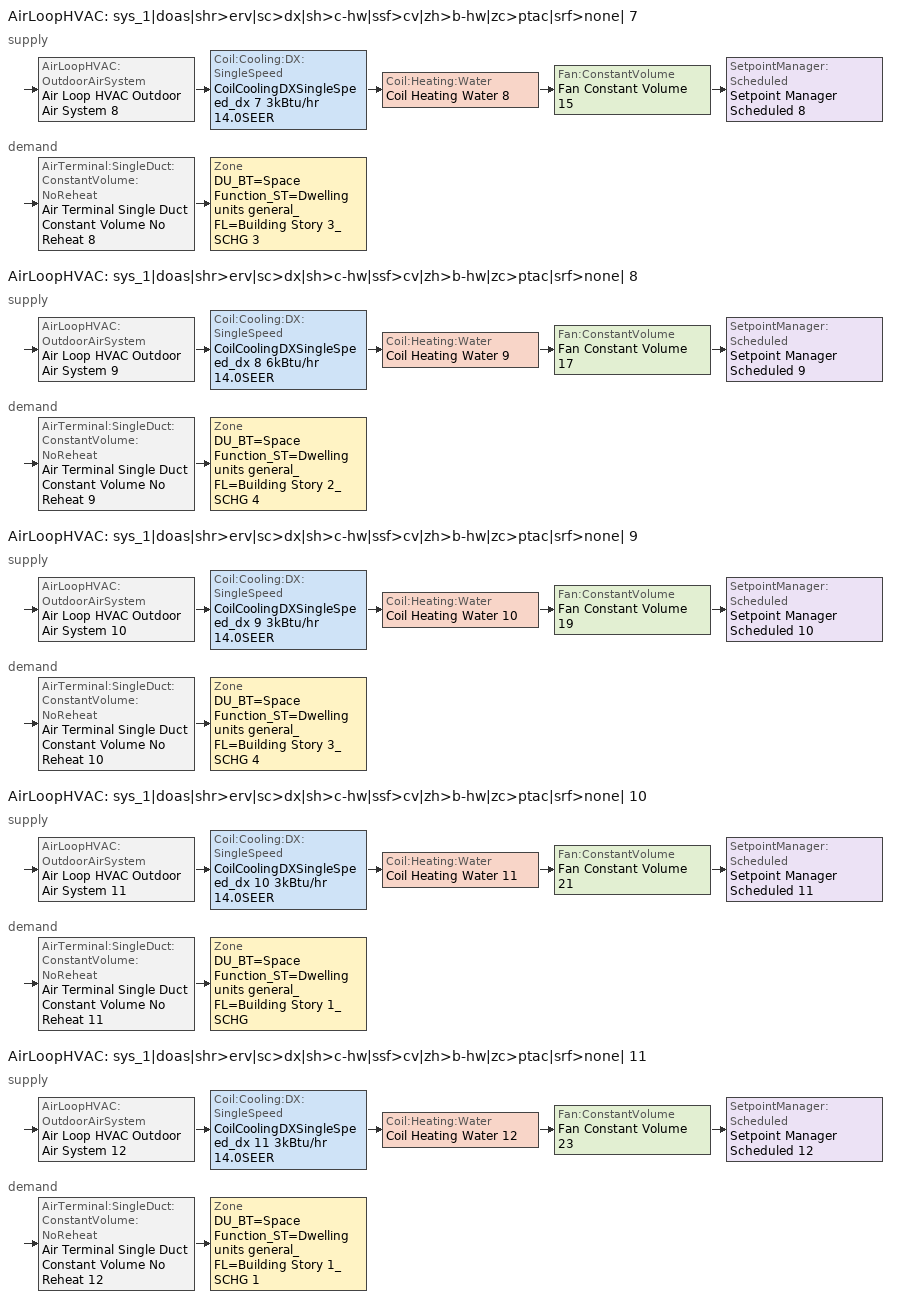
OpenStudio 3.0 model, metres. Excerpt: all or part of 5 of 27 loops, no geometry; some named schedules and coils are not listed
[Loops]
AirLoopHVAC 'sys_1|doas|shr>erv|sc>dx|sh>c-hw|ssf>cv|zh>b-hw|zc>ptac|srf>none| 7'
 supply: AirLoopHVAC:OutdoorAirSystem 'Air Loop HVAC Outdoor Air System 8' > Coil:Cooling:DX:SingleSpeed 'CoilCoolingDXSingleSpeed_dx 7 3kBtu/hr 14.0SEER' > Coil:Heating:Water 'Coil Heating Water 8' > Fan:ConstantVolume 'Fan Constant Volume 15' > SetpointManager:Scheduled 'Setpoint Manager Scheduled 8'
 demand: AirTerminal:SingleDuct:ConstantVolume:NoReheat 'Air Terminal Single Duct Constant Volume No Reheat 8' > Zone 'DU_BT=Space Function_ST=Dwelling units general_FL=Building Story 3_SCHG 3'
AirLoopHVAC 'sys_1|doas|shr>erv|sc>dx|sh>c-hw|ssf>cv|zh>b-hw|zc>ptac|srf>none| 8'
 supply: AirLoopHVAC:OutdoorAirSystem 'Air Loop HVAC Outdoor Air System 9' > Coil:Cooling:DX:SingleSpeed 'CoilCoolingDXSingleSpeed_dx 8 6kBtu/hr 14.0SEER' > Coil:Heating:Water 'Coil Heating Water 9' > Fan:ConstantVolume 'Fan Constant Volume 17' > SetpointManager:Scheduled 'Setpoint Manager Scheduled 9'
 demand: AirTerminal:SingleDuct:ConstantVolume:NoReheat 'Air Terminal Single Duct Constant Volume No Reheat 9' > Zone 'DU_BT=Space Function_ST=Dwelling units general_FL=Building Story 2_SCHG 4'
AirLoopHVAC 'sys_1|doas|shr>erv|sc>dx|sh>c-hw|ssf>cv|zh>b-hw|zc>ptac|srf>none| 9'
 supply: AirLoopHVAC:OutdoorAirSystem 'Air Loop HVAC Outdoor Air System 10' > Coil:Cooling:DX:SingleSpeed 'CoilCoolingDXSingleSpeed_dx 9 3kBtu/hr 14.0SEER' > Coil:Heating:Water 'Coil Heating Water 10' > Fan:ConstantVolume 'Fan Constant Volume 19' > SetpointManager:Scheduled 'Setpoint Manager Scheduled 10'
 demand: AirTerminal:SingleDuct:ConstantVolume:NoReheat 'Air Terminal Single Duct Constant Volume No Reheat 10' > Zone 'DU_BT=Space Function_ST=Dwelling units general_FL=Building Story 3_SCHG 4'
AirLoopHVAC 'sys_1|doas|shr>erv|sc>dx|sh>c-hw|ssf>cv|zh>b-hw|zc>ptac|srf>none| 10'
 supply: AirLoopHVAC:OutdoorAirSystem 'Air Loop HVAC Outdoor Air System 11' > Coil:Cooling:DX:SingleSpeed 'CoilCoolingDXSingleSpeed_dx 10 3kBtu/hr 14.0SEER' > Coil:Heating:Water 'Coil Heating Water 11' > Fan:ConstantVolume 'Fan Constant Volume 21' > SetpointManager:Scheduled 'Setpoint Manager Scheduled 11'
 demand: AirTerminal:SingleDuct:ConstantVolume:NoReheat 'Air Terminal Single Duct Constant Volume No Reheat 11' > Zone 'DU_BT=Space Function_ST=Dwelling units general_FL=Building Story 1_SCHG'
AirLoopHVAC 'sys_1|doas|shr>erv|sc>dx|sh>c-hw|ssf>cv|zh>b-hw|zc>ptac|srf>none| 11'
 supply: AirLoopHVAC:OutdoorAirSystem 'Air Loop HVAC Outdoor Air System 12' > Coil:Cooling:DX:SingleSpeed 'CoilCoolingDXSingleSpeed_dx 11 3kBtu/hr 14.0SEER' > Coil:Heating:Water 'Coil Heating Water 12' > Fan:ConstantVolume 'Fan Constant Volume 23' > SetpointManager:Scheduled 'Setpoint Manager Scheduled 12'
 demand: AirTerminal:SingleDuct:ConstantVolume:NoReheat 'Air Terminal Single Duct Constant Volume No Reheat 12' > Zone 'DU_BT=Space Function_ST=Dwelling units general_FL=Building Story 1_SCHG 1'
[Sizing:Zone] Zone Cooling Design Supply Air Temperature Input Method=SupplyAirTemperature; Zone Cooling Design Supply Air Temperature {C}=13; Zone Cooling Design Supply Air Temperature Difference {deltaC}=11.11; Zone Heating Design Supply Air Temperature Input Method=SupplyAirTemperature; Zone Heating Design Supply Air Temperature {C}=43; Zone Heating Design Supply Air Temperature Difference {deltaC}=11.11; Zone Cooling Design Supply Air Humidity Ratio {kg-H2O/kg-air}=0.0085; Zone Heating Design Supply Air Humidity Ratio {kg-H2O/kg-air}=0.008; Zone Heating Sizing Factor=1.3; Zone Cooling Sizing Factor=1.1; Cooling Design Air Flow Method=DesignDay; Heating Design Air Flow Method=DesignDay; Account for Dedicated Outdoor Air System=No; Dedicated Outdoor Air System Control Strategy=NeutralSupplyAir; Dedicated Outdoor Air Low Setpoint Temperature for Design {C}=autosize; Dedicated Outdoor Air High Setpoint Temperature for Design {C}=autosize
DU_BT=Space Function_ST=Dwelling units general_FL=Building Story 3_SCHG 3; DU_BT=Space Function_ST=Dwelling units general_FL=Building Story 2_SCHG 4; DU_BT=Space Function_ST=Dwelling units general_FL=Building Story 3_SCHG 4; DU_BT=Space Function_ST=Dwelling units general_FL=Building Story 1_SCHG; DU_BT=Space Function_ST=Dwelling units general_FL=Building Story 1_SCHG 1
[Zone equipment]
DU_BT=Space Function_ST=Dwelling units general_FL=Building Story 3_SCHG 3: DU_BT=Space Function_ST=Dwelling units general_FL=Building Story 3_SCHG 3 PTAC, Zone HVAC Baseboard Convective Water 8, Air Terminal Single Duct Constant Volume No Reheat 8
DU_BT=Space Function_ST=Dwelling units general_FL=Building Story 2_SCHG 4: DU_BT=Space Function_ST=Dwelling units general_FL=Building Story 2_SCHG 4 PTAC, Zone HVAC Baseboard Convective Water 9, Air Terminal Single Duct Constant Volume No Reheat 9
DU_BT=Space Function_ST=Dwelling units general_FL=Building Story 3_SCHG 4: DU_BT=Space Function_ST=Dwelling units general_FL=Building Story 3_SCHG 4 PTAC, Zone HVAC Baseboard Convective Water 10, Air Terminal Single Duct Constant Volume No Reheat 10
DU_BT=Space Function_ST=Dwelling units general_FL=Building Story 1_SCHG: DU_BT=Space Function_ST=Dwelling units general_FL=Building Story 1_SCHG PTAC, Zone HVAC Baseboard Convective Water 11, Air Terminal Single Duct Constant Volume No Reheat 11
DU_BT=Space Function_ST=Dwelling units general_FL=Building Story 1_SCHG 1: DU_BT=Space Function_ST=Dwelling units general_FL=Building Story 1_SCHG 1 PTAC, Zone HVAC Baseboard Convective Water 12, Air Terminal Single Duct Constant Volume No Reheat 12
[AirLoopHVAC] Design Supply Air Flow Rate {m3/s}=AutoSize
Name | Availability Schedule
sys_1|doas|shr>erv|sc>dx|sh>c-hw|ssf>cv|zh>b-hw|zc>ptac|srf>none| 7 | sys_1|doas|shr>none|sc>dx|sh>c-hw|ssf>cv|zh>b-hw|zc>ptac|srf>none| 7 Occ Sch
sys_1|doas|shr>erv|sc>dx|sh>c-hw|ssf>cv|zh>b-hw|zc>ptac|srf>none| 8 | sys_1|doas|shr>none|sc>dx|sh>c-hw|ssf>cv|zh>b-hw|zc>ptac|srf>none| 8 Occ Sch
sys_1|doas|shr>erv|sc>dx|sh>c-hw|ssf>cv|zh>b-hw|zc>ptac|srf>none| 9 | sys_1|doas|shr>none|sc>dx|sh>c-hw|ssf>cv|zh>b-hw|zc>ptac|srf>none| 9 Occ Sch
sys_1|doas|shr>erv|sc>dx|sh>c-hw|ssf>cv|zh>b-hw|zc>ptac|srf>none| 10 | sys_1|doas|shr>none|sc>dx|sh>c-hw|ssf>cv|zh>b-hw|zc>ptac|srf>none| 10 Occ Sch
sys_1|doas|shr>erv|sc>dx|sh>c-hw|ssf>cv|zh>b-hw|zc>ptac|srf>none| 11 | sys_1|doas|shr>none|sc>dx|sh>c-hw|ssf>cv|zh>b-hw|zc>ptac|srf>none| 11 Occ Sch
[Sizing:System] Type of Load to Size On=VentilationRequirement; Design Outdoor Air Flow Rate {m3/s}=Autosize; Central Heating Maximum System Air Flow Ratio=1; Preheat Design Temperature {C}=7; Preheat Design Humidity Ratio {kg-H2O/kg-Air}=0.008; Precool Design Temperature {C}=13; Precool Design Humidity Ratio {kg-H2O/kg-Air}=0.008; Central Cooling Design Supply Air Temperature {C}=13; Central Heating Design Supply Air Temperature {C}=43; Sizing Option=NonCoincident; 100% Outdoor Air in Cooling=Yes; 100% Outdoor Air in Heating=Yes; Central Cooling Design Supply Air Humidity Ratio {kg-H2O/kg-Air}=0.0085; Central Heating Design Supply Air Humidity Ratio {kg-H2O/kg-Air}=0.008; Cooling Design Air Flow Method=DesignDay; Cooling Design Air Flow Rate {m3/s}=0; Heating Design Air Flow Method=DesignDay; Heating Design Air Flow Rate {m3/s}=0; System Outdoor Air Method=ZoneSum; Zone Maximum Outdoor Air Fraction=1; Cooling Supply Air Flow Rate Per Floor Area {m3/s-m2}=0.00996765; Cooling Fraction of Autosized Cooling Supply Air Flow Rate=1; Cooling Supply Air Flow Rate Per Unit Cooling Capacity {m3/s-W}=3.94755e-05; Heating Supply Air Flow Rate Per Floor Area {m3/s-m2}=0.00996765; Heating Fraction of Autosized Heating Supply Air Flow Rate=1; Heating Fraction of Autosized Cooling Supply Air Flow Rate=1; Heating Supply Air Flow Rate Per Unit Heating Capacity {m3/s-W}=3.15882e-05; Cooling Design Capacity Method=CoolingDesignCapacity; Cooling Design Capacity {W}=autosize; Cooling Design Capacity Per Floor Area {W/m2}=234.7; Fraction of Autosized Cooling Design Capacity=1; Heating Design Capacity Method=HeatingDesignCapacity; Heating Design Capacity {W}=autosize; Heating Design Capacity Per Floor Area {W/m2}=157; Fraction of Autosized Heating Design Capacity=1; Central Cooling Capacity Control Method=OnOff
sys_1|doas|shr>erv|sc>dx|sh>c-hw|ssf>cv|zh>b-hw|zc>ptac|srf>none| 7; sys_1|doas|shr>erv|sc>dx|sh>c-hw|ssf>cv|zh>b-hw|zc>ptac|srf>none| 8; sys_1|doas|shr>erv|sc>dx|sh>c-hw|ssf>cv|zh>b-hw|zc>ptac|srf>none| 9; sys_1|doas|shr>erv|sc>dx|sh>c-hw|ssf>cv|zh>b-hw|zc>ptac|srf>none| 10; sys_1|doas|shr>erv|sc>dx|sh>c-hw|ssf>cv|zh>b-hw|zc>ptac|srf>none| 11
[Fan:ConstantVolume] Availability Schedule=Always On Discrete; Fan Total Efficiency=0.39975; Pressure Rise {Pa}=640; Maximum Flow Rate {m3/s}=AutoSize; Motor Efficiency=0.615
Fan Constant Volume 15; Fan Constant Volume 16; Fan Constant Volume 17; Fan Constant Volume 18; Fan Constant Volume 19; Fan Constant Volume 20; Fan Constant Volume 21; Fan Constant Volume 22; Fan Constant Volume 23; Fan Constant Volume 24
[Coil:Cooling:DX:SingleSpeed] Availability Schedule=Always On Discrete; Rated Total Cooling Capacity {W}=autosize; Rated Sensible Heat Ratio=autosize; Rated Air Flow Rate {m3/s}=autosize; Rated Evaporator Fan Power Per Volume Flow Rate {W/(m3/s)}=773.3; Total Cooling Capacity Function of Temperature Curve=DXCOOL-NECB2011-REF-CAPFT; Total Cooling Capacity Function of Flow Fraction Curve=DXCOOL-NECB2011-REF-CAPFFLOW; Energy Input Ratio Function of Temperature Curve=DXCOOL-NECB2011-REF-COOLEIRFT; Energy Input Ratio Function of Flow Fraction Curve=DXCOOL-NECB2011-REF-COOLEIRFFLOW; Part Load Fraction Correlation Curve=DXCOOL-NECB2011-REF-COOLPLFFPLR; Minimum Outdoor Dry-Bulb Temperature for Compressor Operation {C}=-25; Condenser Type=AirCooled; Evaporative Condenser Effectiveness=0; Evaporative Condenser Air Flow Rate {m3/s}=Autosize; Evaporative Condenser Pump Rated Power Consumption {W}=Autosize; Crankcase Heater Capacity {W}=0; Maximum Outdoor Dry-Bulb Temperature for Crankcase Heater Operation {C}=0; Basin Heater Capacity {W/K}=0; Basin Heater Setpoint Temperature {C}=10
Name | Rated COP {W/W}
CoilCoolingDXSingleSpeed_dx 7 3kBtu/hr 14.0SEER; CoilCoolingDXSingleSpeed_dx 8 6kBtu/hr 14.0SEER; CoilCoolingDXSingleSpeed_dx 9 3kBtu/hr 14.0SEER; CoilCoolingDXSingleSpeed_dx 10 3kBtu/hr 14.0SEER; CoilCoolingDXSingleSpeed_dx 11 3kBtu/hr 14.0SEER | 4.11713
Coil Cooling DX Single Speed 8 13kBtu/hr 9.7EER | 3.35547
Coil Cooling DX Single Speed 9 7kBtu/hr 10.9EER | 3.77899
Coil Cooling DX Single Speed 10 22kBtu/hr 9.3EER | 3.23448
Coil Cooling DX Single Speed 11 11kBtu/hr 10.1EER | 3.50047
Coil Cooling DX Single Speed 12 11kBtu/hr 10.1EER | 3.48306
[Controller:OutdoorAir] Minimum Outdoor Air Flow Rate {m3/s}=autosize; Maximum Outdoor Air Flow Rate {m3/s}=Autosize; Economizer Control Type=NoEconomizer; Economizer Control Action Type=ModulateFlow; Economizer Maximum Limit Dry-Bulb Temperature {C}=28; Economizer Maximum Limit Enthalpy {J/kg}=64000; Economizer Minimum Limit Dry-Bulb Temperature {C}=-100; Lockout Type=NoLockout; Minimum Limit Type=FixedMinimum; High Humidity Control=No; Heat Recovery Bypass Control Type=BypassWhenWithinEconomizerLimits
Name | Minimum Outdoor Air Schedule | Controller Mechanical Ventilation
Controller Outdoor Air 8 | sys_1|doas|shr>none|sc>dx|sh>c-hw|ssf>cv|zh>b-hw|zc>ptac|srf>none| 7 Occ Sch | Controller Mechanical Ventilation 8
Controller Outdoor Air 9 | sys_1|doas|shr>none|sc>dx|sh>c-hw|ssf>cv|zh>b-hw|zc>ptac|srf>none| 8 Occ Sch | Controller Mechanical Ventilation 9
Controller Outdoor Air 10 | sys_1|doas|shr>none|sc>dx|sh>c-hw|ssf>cv|zh>b-hw|zc>ptac|srf>none| 9 Occ Sch | Controller Mechanical Ventilation 10
Controller Outdoor Air 11 | sys_1|doas|shr>none|sc>dx|sh>c-hw|ssf>cv|zh>b-hw|zc>ptac|srf>none| 10 Occ Sch | Controller Mechanical Ventilation 11
Controller Outdoor Air 12 | sys_1|doas|shr>none|sc>dx|sh>c-hw|ssf>cv|zh>b-hw|zc>ptac|srf>none| 11 Occ Sch | Controller Mechanical Ventilation 12
[Controller:MechanicalVentilation] Availability Schedule=Always On Discrete; System Outdoor Air Method=ZoneSum
Controller Mechanical Ventilation 8; Controller Mechanical Ventilation 9; Controller Mechanical Ventilation 10; Controller Mechanical Ventilation 11; Controller Mechanical Ventilation 12
[AirLoopHVAC:OutdoorAirSystem]
Name | Controller
Air Loop HVAC Outdoor Air System 8 | Controller Outdoor Air 8
Air Loop HVAC Outdoor Air System 9 | Controller Outdoor Air 9
Air Loop HVAC Outdoor Air System 10 | Controller Outdoor Air 10
Air Loop HVAC Outdoor Air System 11 | Controller Outdoor Air 11
Air Loop HVAC Outdoor Air System 12 | Controller Outdoor Air 12
[SetpointManager:Scheduled] Control Variable=Temperature
Name | Schedule
Setpoint Manager Scheduled 8 | Makeup-Air Unit Supply Air Temp 7
Setpoint Manager Scheduled 9 | Makeup-Air Unit Supply Air Temp 8
Setpoint Manager Scheduled 10 | Makeup-Air Unit Supply Air Temp 9
Setpoint Manager Scheduled 11 | Makeup-Air Unit Supply Air Temp 10
Setpoint Manager Scheduled 12 | Makeup-Air Unit Supply Air Temp 11
[Coil:Heating:Electric] Availability Schedule=ON_OFF_ALWAYS_OFF
Coil Heating Electric 8; Coil Heating Electric 9; Coil Heating Electric 10; Coil Heating Electric 11; Coil Heating Electric 12
[ZoneHVAC:PackagedTerminalAirConditioner] Availability Schedule=Always On Discrete; Supply Air Flow Rate During Cooling Operation {m3/s}=Autosize; Supply Air Flow Rate During Heating Operation {m3/s}=Autosize; Supply Air Flow Rate When No Cooling or Heating is Needed {m3/s}=Autosize; Outdoor Air Flow Rate During Cooling Operation {m3/s}=1e-05; Outdoor Air Flow Rate During Heating Operation {m3/s}=1e-05; Outdoor Air Flow Rate When No Cooling or Heating is Needed {m3/s}=1e-05; Fan Placement=DrawThrough
Name | Supply Air Fan | Heating Coil | Cooling Coil
DU_BT=Space Function_ST=Dwelling units general_FL=Building Story 3_SCHG 3 PTAC | Fan Constant Volume 16 | Coil Heating Electric 8 | Coil Cooling DX Single Speed 8 13kBtu/hr 9.7EER
DU_BT=Space Function_ST=Dwelling units general_FL=Building Story 2_SCHG 4 PTAC | Fan Constant Volume 18 | Coil Heating Electric 9 | Coil Cooling DX Single Speed 9 7kBtu/hr 10.9EER
DU_BT=Space Function_ST=Dwelling units general_FL=Building Story 3_SCHG 4 PTAC | Fan Constant Volume 20 | Coil Heating Electric 10 | Coil Cooling DX Single Speed 10 22kBtu/hr 9.3EER
DU_BT=Space Function_ST=Dwelling units general_FL=Building Story 1_SCHG PTAC | Fan Constant Volume 22 | Coil Heating Electric 11 | Coil Cooling DX Single Speed 11 11kBtu/hr 10.1EER
DU_BT=Space Function_ST=Dwelling units general_FL=Building Story 1_SCHG 1 PTAC | Fan Constant Volume 24 | Coil Heating Electric 12 | Coil Cooling DX Single Speed 12 11kBtu/hr 10.1EER
[AirTerminal:SingleDuct:ConstantVolume:NoReheat] Availability Schedule=Always On Discrete; Maximum Air Flow Rate {m3/s}=AutoSize
Air Terminal Single Duct Constant Volume No Reheat 8; Air Terminal Single Duct Constant Volume No Reheat 9; Air Terminal Single Duct Constant Volume No Reheat 10; Air Terminal Single Duct Constant Volume No Reheat 11; Air Terminal Single Duct Constant Volume No Reheat 12
[Schedule:Constant]
Always On Discrete: Value=1
[Schedule:Ruleset]
Name | Default Day Schedule | Summer Design Day Schedule | Winter Design Day Schedule
ON_OFF_ALWAYS_OFF | Schedule Day 3
Makeup-Air Unit Supply Air Temp 7 | Makeup Air Unit Supply Air Temp Default 7
Makeup-Air Unit Supply Air Temp 8 | Makeup Air Unit Supply Air Temp Default 8
Makeup-Air Unit Supply Air Temp 9 | Makeup Air Unit Supply Air Temp Default 9
Makeup-Air Unit Supply Air Temp 10 | Makeup Air Unit Supply Air Temp Default 10
Makeup-Air Unit Supply Air Temp 11 | Makeup Air Unit Supply Air Temp Default 11
sys_1|doas|shr>none|sc>dx|sh>c-hw|ssf>cv|zh>b-hw|zc>ptac|srf>none| 10 Occ Sch | sys_1|doas|shr>none|sc>dx|sh>c-hw|ssf>cv|zh>b-hw|zc>ptac|srf>none| 10 Occ Sch Default | sys_1|doas|shr>none|sc>dx|sh>c-hw|ssf>cv|zh>b-hw|zc>ptac|srf>none| 10 Occ Sch Summer Design Day | sys_1|doas|shr>none|sc>dx|sh>c-hw|ssf>cv|zh>b-hw|zc>ptac|srf>none| 10 Occ Sch Winter Design Day
sys_1|doas|shr>none|sc>dx|sh>c-hw|ssf>cv|zh>b-hw|zc>ptac|srf>none| 11 Occ Sch | sys_1|doas|shr>none|sc>dx|sh>c-hw|ssf>cv|zh>b-hw|zc>ptac|srf>none| 11 Occ Sch Default | sys_1|doas|shr>none|sc>dx|sh>c-hw|ssf>cv|zh>b-hw|zc>ptac|srf>none| 11 Occ Sch Summer Design Day | sys_1|doas|shr>none|sc>dx|sh>c-hw|ssf>cv|zh>b-hw|zc>ptac|srf>none| 11 Occ Sch Winter Design Day
sys_1|doas|shr>none|sc>dx|sh>c-hw|ssf>cv|zh>b-hw|zc>ptac|srf>none| 7 Occ Sch | sys_1|doas|shr>none|sc>dx|sh>c-hw|ssf>cv|zh>b-hw|zc>ptac|srf>none| 7 Occ Sch Default | sys_1|doas|shr>none|sc>dx|sh>c-hw|ssf>cv|zh>b-hw|zc>ptac|srf>none| 7 Occ Sch Summer Design Day | sys_1|doas|shr>none|sc>dx|sh>c-hw|ssf>cv|zh>b-hw|zc>ptac|srf>none| 7 Occ Sch Winter Design Day
sys_1|doas|shr>none|sc>dx|sh>c-hw|ssf>cv|zh>b-hw|zc>ptac|srf>none| 8 Occ Sch | sys_1|doas|shr>none|sc>dx|sh>c-hw|ssf>cv|zh>b-hw|zc>ptac|srf>none| 8 Occ Sch Default | sys_1|doas|shr>none|sc>dx|sh>c-hw|ssf>cv|zh>b-hw|zc>ptac|srf>none| 8 Occ Sch Summer Design Day | sys_1|doas|shr>none|sc>dx|sh>c-hw|ssf>cv|zh>b-hw|zc>ptac|srf>none| 8 Occ Sch Winter Design Day
sys_1|doas|shr>none|sc>dx|sh>c-hw|ssf>cv|zh>b-hw|zc>ptac|srf>none| 9 Occ Sch | sys_1|doas|shr>none|sc>dx|sh>c-hw|ssf>cv|zh>b-hw|zc>ptac|srf>none| 9 Occ Sch Default | sys_1|doas|shr>none|sc>dx|sh>c-hw|ssf>cv|zh>b-hw|zc>ptac|srf>none| 9 Occ Sch Summer Design Day | sys_1|doas|shr>none|sc>dx|sh>c-hw|ssf>cv|zh>b-hw|zc>ptac|srf>none| 9 Occ Sch Winter Design Day
[Schedule:Day]
Schedule Day 3: 1, 0, 0, 2, 0, 0, 3, 0, 0, 4, 0, 0, 5, 0, 0, 6, 0, 0, 7, 0, 0, 8, 0, 0, 9, 0, 0, 10, 0, 0, 11, 0, 0, 12, 0, 0, 13, 0, 0, 14, 0, 0, 15, 0, 0, 16, 0, 0, 17, 0, 0, 18, 0, 0, 19, 0, 0, 20, 0, 0, 21, 0, 0, 22, 0, 0, 23, 0, 0, 24, 0, 0
Makeup Air Unit Supply Air Temp Default 7; Makeup Air Unit Supply Air Temp Default 8; Makeup Air Unit Supply Air Temp Default 9; Makeup Air Unit Supply Air Temp Default 10; Makeup Air Unit Supply Air Temp Default 11: 24, 0, 20
sys_1|doas|shr>none|sc>dx|sh>c-hw|ssf>cv|zh>b-hw|zc>ptac|srf>none| 10 Occ Sch Default; sys_1|doas|shr>none|sc>dx|sh>c-hw|ssf>cv|zh>b-hw|zc>ptac|srf>none| 10 Occ Sch Winter Design Day; sys_1|doas|shr>none|sc>dx|sh>c-hw|ssf>cv|zh>b-hw|zc>ptac|srf>none| 10 Occ Sch Summer Design Day; sys_1|doas|shr>none|sc>dx|sh>c-hw|ssf>cv|zh>b-hw|zc>ptac|srf>none| 11 Occ Sch Default; sys_1|doas|shr>none|sc>dx|sh>c-hw|ssf>cv|zh>b-hw|zc>ptac|srf>none| 11 Occ Sch Winter Design Day; sys_1|doas|shr>none|sc>dx|sh>c-hw|ssf>cv|zh>b-hw|zc>ptac|srf>none| 11 Occ Sch Summer Design Day; sys_1|doas|shr>none|sc>dx|sh>c-hw|ssf>cv|zh>b-hw|zc>ptac|srf>none| 7 Occ Sch Default; sys_1|doas|shr>none|sc>dx|sh>c-hw|ssf>cv|zh>b-hw|zc>ptac|srf>none| 7 Occ Sch Winter Design Day; sys_1|doas|shr>none|sc>dx|sh>c-hw|ssf>cv|zh>b-hw|zc>ptac|srf>none| 7 Occ Sch Summer Design Day; sys_1|doas|shr>none|sc>dx|sh>c-hw|ssf>cv|zh>b-hw|zc>ptac|srf>none| 8 Occ Sch Default; sys_1|doas|shr>none|sc>dx|sh>c-hw|ssf>cv|zh>b-hw|zc>ptac|srf>none| 8 Occ Sch Winter Design Day; sys_1|doas|shr>none|sc>dx|sh>c-hw|ssf>cv|zh>b-hw|zc>ptac|srf>none| 8 Occ Sch Summer Design Day; sys_1|doas|shr>none|sc>dx|sh>c-hw|ssf>cv|zh>b-hw|zc>ptac|srf>none| 9 Occ Sch Default; sys_1|doas|shr>none|sc>dx|sh>c-hw|ssf>cv|zh>b-hw|zc>ptac|srf>none| 9 Occ Sch Winter Design Day; sys_1|doas|shr>none|sc>dx|sh>c-hw|ssf>cv|zh>b-hw|zc>ptac|srf>none| 9 Occ Sch Summer Design Day: 24, 0, 1
[Schedule:Rule] Schedule Ruleset=ON_OFF_ALWAYS_OFF; Apply Sunday=No; Date Specification Type=DateRange; Start Month=1; Start Day=1; End Month=12; End Day=31
Name | Rule Order | Day Schedule | Apply Monday | Apply Tuesday | Apply Wednesday | Apply Thursday | Apply Friday | Apply Saturday
wkdON_OFF_ALWAYS_OFF rule | 2 | wkdON_OFF_ALWAYS_OFF 1 | Yes | Yes | Yes | Yes | Yes | No
satON_OFF_ALWAYS_OFFrule | 1 | satON_OFF_ALWAYS_OFF 1 | No | No | No | No | No | Yes
[Curve:Biquadratic] Minimum Value of x=13; Maximum Value of x=24; Minimum Value of y=24; Maximum Value of y=46
Name | Coefficient1 Constant | Coefficient2 x | Coefficient3 x**2 | Coefficient4 y | Coefficient5 y**2 | Coefficient6 x*y
DXCOOL-NECB2011-REF-CAPFT | 0.867905 | 0.0142459 | 0.00055436 | -0.0075575 | 3.3e-05 | -0.0001918
DXCOOL-NECB2011-REF-COOLEIRFT | 0.114171 | 0.0281822 | -0.0004199 | 0.0214108 | 0.000161028 | -0.000679104
[Curve:Quadratic] Minimum Value of x=0.5; Maximum Value of x=1.5
Name | Coefficient1 Constant | Coefficient2 x | Coefficient3 x**2
DXCOOL-NECB2011-REF-CAPFFLOW | 0.8 | 0.2 | 0
DXCOOL-NECB2011-REF-COOLEIRFFLOW | 1.1552 | -0.1808 | 0.0256
[Curve:Cubic]
DXCOOL-NECB2011-REF-COOLPLFFPLR: Coefficient1 Constant=0.0277; Coefficient2 x=4.9151; Coefficient3 x**2=-8.184; Coefficient4 x**3=4.2702; Minimum Value of x=0.7; Maximum Value of x=1
